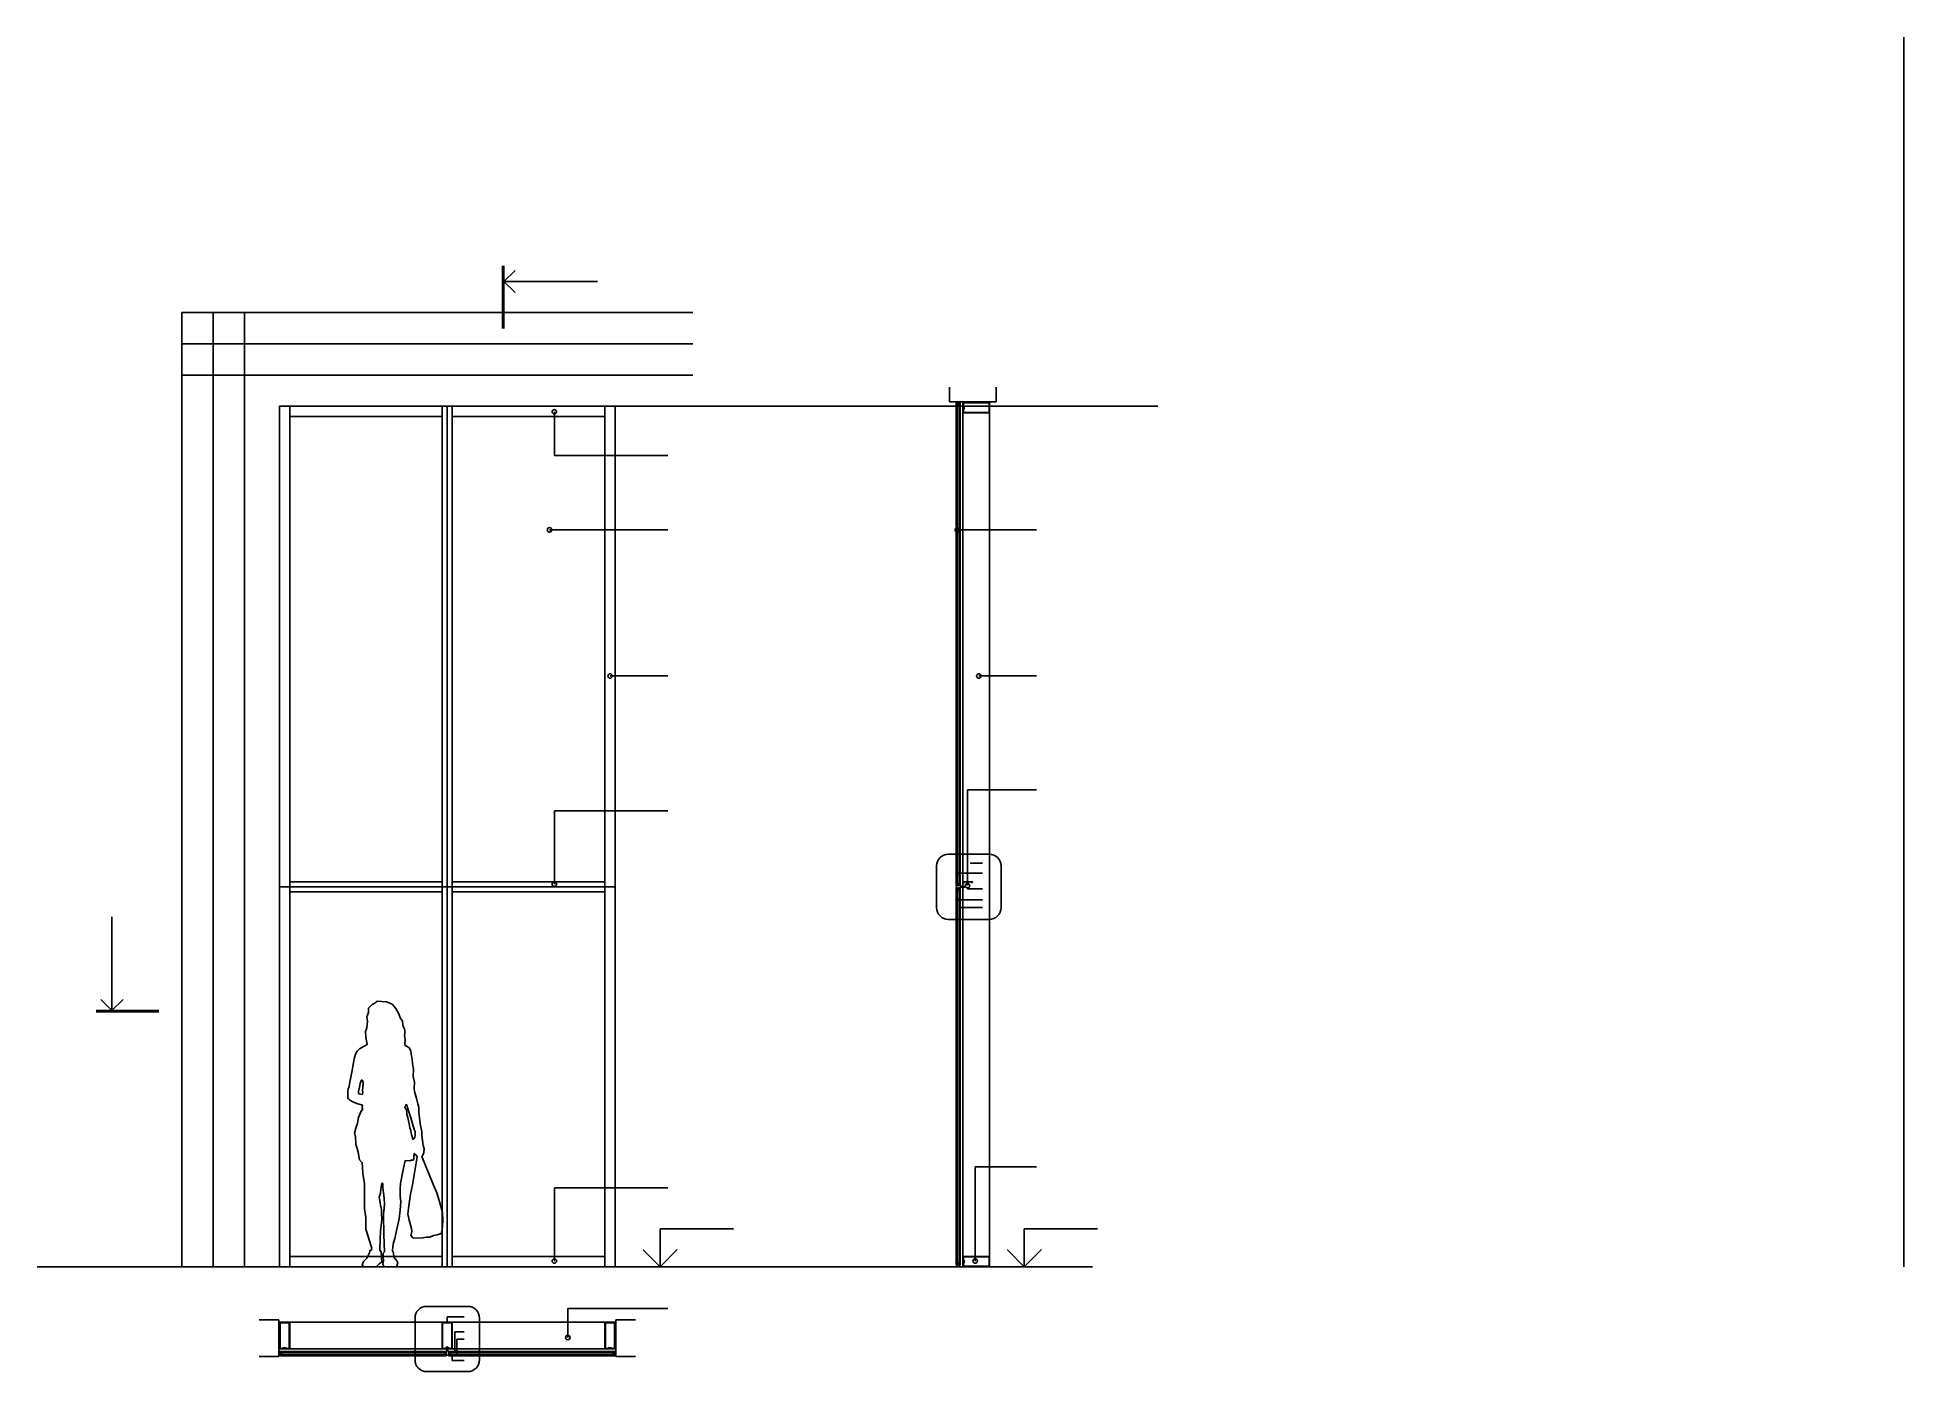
# Model space of a CAD drawing. Header units: metres. Extents: x 11.4 to 23.4, y -25.1 to -16.5.
import ezdxf

# ---------------------------------------------------------------- set-up
doc = ezdxf.new("R2010")
doc.units = ezdxf.units.M
for name, color, linetype in [('0-cortes', 7, 'Continuous'), ('0-COTAS REF', 7, 'Continuous'), ('0-TEXTO', 7, 'Continuous'), ('0-TEXTO DETALLE', 7, 'Continuous')]:
    doc.layers.add(name, color=color, linetype=linetype)

msp = doc.modelspace()

# ---------------------------------------------------------------- linework, layer by layer
for p, q in [((23.399, -24.421), (23.399, -16.548)), ((15.142, -18.911), (18.62, -18.911)), ((12.967, -24.421), (15.167, -24.421))]:
    msp.add_line(p, q)
at = {"color": 4}
for p, q in [((17.284, -18.882), (17.284, -18.788)), ((17.284, -18.882), (17.584, -18.882)), ((17.584, -18.882), (17.584, -18.788)), ((11.44, -24.421), (18.201, -24.421)), ((12.987, -24.761), (12.862, -24.761)), ((12.987, -24.761), (12.987, -24.996)), ((15.147, -24.761), (15.272, -24.761)), ((15.147, -24.761), (15.147, -24.996)), ((12.987, -24.996), (12.862, -24.996)), ((15.147, -24.996), (15.272, -24.996))]:
    msp.add_line(p, q, dxfattribs=at)
at = {"color": 11}
for p, q in [((17.327, -18.888), (17.328, -18.887)), ((17.327, -21.981), (17.327, -18.888)), ((17.331, -18.887), (17.328, -18.887)), ((17.331, -18.888), (17.331, -18.887)), ((17.331, -18.888), (17.332, -18.887)), ((17.331, -21.981), (17.331, -18.888)), ((17.335, -18.887), (17.332, -18.887)), ((17.335, -18.888), (17.335, -18.887)), ((17.335, -21.981), (17.335, -18.888)), ((17.347, -18.888), (17.348, -18.887)), ((17.347, -21.981), (17.347, -18.888)), ((17.35, -18.887), (17.348, -18.887)), ((17.35, -18.888), (17.35, -18.887)), ((17.35, -18.888), (17.351, -18.887)), ((17.35, -21.981), (17.35, -18.888)), ((17.353, -18.887), (17.351, -18.887)), ((17.353, -18.888), (17.353, -18.887)), ((17.353, -21.981), (17.353, -18.888)), ((12.992, -18.911), (15.142, -18.911)), ((12.992, -18.911), (12.992, -24.421)), ((14.067, -18.911), (14.067, -24.421)), ((15.142, -18.911), (15.142, -24.421)), ((15.142, -21.988), (12.992, -21.988)), ((17.327, -21.981), (17.328, -21.981)), ((17.327, -24.411), (17.327, -21.995)), ((17.327, -21.995), (17.328, -21.995)), ((17.331, -21.981), (17.328, -21.981)), ((17.331, -21.995), (17.328, -21.995)), ((17.331, -21.981), (17.331, -21.981)), ((17.331, -21.981), (17.332, -21.981)), ((17.331, -24.411), (17.331, -21.995)), ((17.331, -21.995), (17.331, -21.995)), ((17.331, -21.995), (17.332, -21.995)), ((17.335, -21.981), (17.332, -21.981)), ((17.335, -21.995), (17.332, -21.995)), ((17.335, -21.981), (17.335, -21.981)), ((17.335, -21.981), (17.335, -21.981)), ((17.335, -21.981), (17.335, -21.981)), ((17.335, -24.411), (17.335, -21.995)), ((17.347, -21.981), (17.348, -21.981)), ((17.347, -21.981), (17.348, -21.981)), ((17.347, -21.981), (17.348, -21.981)), ((17.347, -24.411), (17.347, -21.995)), ((17.35, -21.981), (17.348, -21.981)), ((17.35, -21.995), (17.348, -21.995)), ((17.35, -21.981), (17.35, -21.981)), ((17.35, -21.981), (17.351, -21.981)), ((17.35, -24.411), (17.35, -21.995)), ((17.35, -21.995), (17.35, -21.995)), ((17.35, -21.995), (17.351, -21.995)), ((17.353, -21.981), (17.351, -21.981)), ((17.353, -21.995), (17.351, -21.995)), ((17.353, -21.981), (17.353, -21.981)), ((17.353, -24.411), (17.353, -21.995)), ((17.353, -21.995), (17.353, -21.995)), ((17.327, -24.411), (17.328, -24.411)), ((17.331, -24.411), (17.328, -24.411)), ((17.331, -24.411), (17.331, -24.411)), ((17.331, -24.411), (17.332, -24.411)), ((17.335, -24.411), (17.332, -24.411)), ((17.35, -24.411), (17.348, -24.411)), ((17.35, -24.411), (17.35, -24.411)), ((17.35, -24.411), (17.351, -24.411)), ((17.353, -24.411), (17.351, -24.411)), ((17.353, -24.411), (17.353, -24.411)), ((12.992, -24.965), (12.992, -24.967)), ((12.993, -24.965), (12.992, -24.965)), ((12.993, -24.968), (12.992, -24.967)), ((12.992, -24.968), (12.992, -24.97)), ((12.993, -24.968), (12.992, -24.968)), ((12.993, -24.971), (12.992, -24.97)), ((12.993, -24.971), (12.992, -24.97)), ((12.992, -24.983), (12.992, -24.986)), ((12.993, -24.983), (12.992, -24.983)), ((12.993, -24.983), (12.992, -24.983)), ((12.993, -24.987), (12.992, -24.986)), ((12.992, -24.987), (12.992, -24.99)), ((12.993, -24.987), (12.992, -24.987)), ((12.993, -24.991), (12.992, -24.99)), ((14.06, -24.965), (12.993, -24.965)), ((14.06, -24.968), (12.993, -24.968)), ((14.06, -24.971), (12.993, -24.971)), ((14.06, -24.983), (12.993, -24.983)), ((14.06, -24.987), (12.993, -24.987)), ((14.06, -24.991), (12.993, -24.991)), ((14.06, -24.965), (14.06, -24.967)), ((14.06, -24.965), (14.06, -24.965)), ((14.06, -24.968), (14.06, -24.967)), ((14.06, -24.968), (14.06, -24.97)), ((14.06, -24.968), (14.06, -24.968)), ((14.06, -24.971), (14.06, -24.97)), ((14.06, -24.971), (14.06, -24.97)), ((14.06, -24.971), (14.06, -24.97)), ((14.06, -24.983), (14.06, -24.986)), ((14.06, -24.983), (14.06, -24.983)), ((14.06, -24.987), (14.06, -24.986)), ((14.06, -24.987), (14.06, -24.99)), ((14.06, -24.987), (14.06, -24.987)), ((14.06, -24.991), (14.06, -24.99)), ((15.141, -24.965), (14.074, -24.965)), ((14.074, -24.965), (14.074, -24.967)), ((14.074, -24.965), (14.074, -24.965)), ((14.074, -24.968), (14.074, -24.967)), ((15.141, -24.968), (14.074, -24.968)), ((14.074, -24.968), (14.074, -24.97)), ((14.074, -24.968), (14.074, -24.968)), ((14.074, -24.971), (14.074, -24.97)), ((14.074, -24.971), (14.074, -24.97)), ((15.142, -24.971), (14.074, -24.971)), ((15.142, -24.983), (14.074, -24.983)), ((14.074, -24.983), (14.074, -24.986)), ((14.074, -24.983), (14.074, -24.983)), ((14.074, -24.983), (14.074, -24.983)), ((14.074, -24.987), (14.074, -24.986)), ((15.141, -24.987), (14.074, -24.987)), ((14.074, -24.987), (14.074, -24.99)), ((14.074, -24.987), (14.074, -24.987)), ((14.074, -24.991), (14.074, -24.99)), ((15.141, -24.991), (14.074, -24.991)), ((15.141, -24.965), (15.142, -24.965)), ((15.141, -24.968), (15.142, -24.967)), ((15.141, -24.968), (15.142, -24.968)), ((15.141, -24.987), (15.142, -24.986)), ((15.141, -24.987), (15.142, -24.987)), ((15.141, -24.991), (15.142, -24.99)), ((15.142, -24.965), (15.142, -24.967)), ((15.142, -24.968), (15.142, -24.97)), ((15.142, -24.983), (15.142, -24.986)), ((15.142, -24.987), (15.142, -24.99))]:
    msp.add_line(p, q, dxfattribs=at)
at = {"color": 8, "linetype": 'CONTINUOUS', "ltscale": 100}
for p, q in [((17.331, -21.981), (17.331, -18.888)), ((17.331, -24.411), (17.331, -21.995)), ((14.06, -24.987), (12.992, -24.987)), ((15.141, -24.987), (14.074, -24.987))]:
    msp.add_line(p, q, dxfattribs=at)
at = {"color": 8}
for p, q in [((17.353, -18.888), (17.355, -18.888)), ((13.057, -18.911), (13.057, -24.421)), ((13.057, -18.976), (14.034, -18.976)), ((14.034, -24.421), (14.034, -18.911)), ((14.099, -24.421), (14.099, -18.911)), ((14.099, -18.976), (15.077, -18.976)), ((15.077, -18.911), (15.077, -24.421)), ((17.336, -18.895), (17.335, -18.895)), ((17.335, -18.9), (17.347, -18.9)), ((17.346, -18.895), (17.347, -18.895)), ((17.355, -18.9), (17.353, -18.9)), ((14.034, -21.956), (13.057, -21.956)), ((15.077, -21.956), (14.099, -21.956)), ((17.335, -21.969), (17.347, -21.969)), ((17.336, -21.974), (17.335, -21.974)), ((17.335, -21.995), (17.335, -21.995)), ((17.335, -21.995), (17.335, -21.995)), ((17.336, -22.002), (17.335, -22.002)), ((17.346, -21.974), (17.347, -21.974)), ((17.346, -22.002), (17.347, -22.002)), ((17.347, -21.995), (17.348, -21.995)), ((17.347, -21.995), (17.348, -21.995)), ((17.353, -21.967), (17.355, -21.967)), ((17.36, -21.98), (17.36, -21.98)), ((17.36, -21.996), (17.36, -21.996)), ((14.034, -22.021), (13.057, -22.021)), ((15.077, -22.021), (14.099, -22.021)), ((17.335, -22.007), (17.347, -22.007)), ((17.353, -22.009), (17.355, -22.009)), ((13.057, -24.356), (14.034, -24.356)), ((14.099, -24.356), (15.077, -24.356)), ((17.335, -24.399), (17.347, -24.399)), ((17.336, -24.404), (17.335, -24.404)), ((17.335, -24.411), (17.335, -24.411)), ((17.335, -24.411), (17.335, -24.411)), ((17.335, -24.411), (17.335, -24.411)), ((17.346, -24.404), (17.347, -24.404)), ((17.347, -24.411), (17.348, -24.411)), ((17.347, -24.411), (17.348, -24.411)), ((17.347, -24.411), (17.348, -24.411)), ((13, -24.972), (13, -24.971)), ((13, -24.982), (13, -24.983)), ((13.005, -24.971), (13.005, -24.983)), ((14.048, -24.983), (14.048, -24.971)), ((14.049, -24.963), (14.049, -24.965)), ((14.053, -24.972), (14.053, -24.971)), ((14.053, -24.982), (14.053, -24.983)), ((14.059, -24.958), (14.059, -24.958)), ((14.075, -24.958), (14.075, -24.958)), ((14.081, -24.972), (14.081, -24.971)), ((14.081, -24.982), (14.081, -24.983)), ((14.085, -24.963), (14.085, -24.965)), ((14.086, -24.971), (14.086, -24.983)), ((15.129, -24.983), (15.129, -24.971)), ((15.134, -24.972), (15.134, -24.971)), ((15.134, -24.982), (15.134, -24.983)), ((15.141, -24.971), (15.142, -24.97)), ((15.141, -24.971), (15.142, -24.97)), ((15.141, -24.971), (15.142, -24.97)), ((15.141, -24.983), (15.142, -24.983)), ((15.141, -24.983), (15.142, -24.983)), ((15.141, -24.983), (15.142, -24.983))]:
    msp.add_line(p, q, dxfattribs=at)
at = {"color": 251}
for p, q in [((17.358, -21.988), (17.357, -21.988)), ((17.358, -21.988), (17.357, -21.988)), ((17.36, -21.986), (17.358, -21.983)), ((17.358, -21.988), (17.358, -21.988)), ((17.36, -21.99), (17.358, -21.993)), ((17.36, -21.99), (17.36, -21.986)), ((17.38, -21.986), (17.36, -21.986)), ((17.363, -21.991), (17.36, -21.986)), ((17.38, -21.99), (17.36, -21.99)), ((17.365, -21.991), (17.362, -21.986)), ((17.367, -21.991), (17.364, -21.986)), ((17.369, -21.991), (17.366, -21.986)), ((17.371, -21.991), (17.368, -21.986)), ((17.373, -21.991), (17.37, -21.986)), ((17.375, -21.991), (17.372, -21.986)), ((17.377, -21.991), (17.374, -21.986)), ((17.379, -21.991), (17.376, -21.986)), ((17.385, -21.988), (17.38, -21.986)), ((17.385, -21.988), (17.38, -21.99)), ((14.065, -24.958), (14.062, -24.96)), ((14.067, -24.933), (14.065, -24.937)), ((14.065, -24.937), (14.065, -24.958)), ((14.07, -24.938), (14.065, -24.941)), ((14.07, -24.94), (14.065, -24.943)), ((14.07, -24.942), (14.065, -24.945)), ((14.07, -24.944), (14.065, -24.947)), ((14.07, -24.946), (14.065, -24.949)), ((14.07, -24.948), (14.065, -24.951)), ((14.07, -24.95), (14.065, -24.953)), ((14.07, -24.952), (14.065, -24.955)), ((14.07, -24.954), (14.065, -24.957)), ((14.069, -24.958), (14.065, -24.958)), ((14.067, -24.933), (14.069, -24.937)), ((14.068, -24.96), (14.067, -24.96)), ((14.067, -24.96), (14.067, -24.96)), ((14.068, -24.96), (14.068, -24.96)), ((14.069, -24.937), (14.069, -24.958)), ((14.069, -24.958), (14.072, -24.96))]:
    msp.add_line(p, q, dxfattribs=at)
at = {"color": 8}
for points in [[(17.346, -18.9), (17.336, -18.9), (17.336, -18.895), (17.34, -18.892), (17.343, -18.892), (17.346, -18.895)], [(17.346, -18.9), (17.337, -18.9), (17.337, -18.895), (17.34, -18.893), (17.343, -18.893), (17.346, -18.895)], [(17.371, -18.887), (17.541, -18.887), (17.541, -24.421), (17.371, -24.421)], [(17.346, -21.969), (17.336, -21.969), (17.336, -21.974), (17.34, -21.977), (17.343, -21.977), (17.346, -21.974)], [(17.346, -22.007), (17.336, -22.007), (17.336, -22.002), (17.34, -21.999), (17.343, -21.999), (17.346, -22.002)], [(17.346, -21.969), (17.337, -21.969), (17.337, -21.974), (17.34, -21.976), (17.343, -21.976), (17.346, -21.974)], [(17.346, -22.007), (17.337, -22.007), (17.337, -22.002), (17.34, -22), (17.343, -22), (17.346, -22.002)], [(17.346, -24.399), (17.336, -24.399), (17.336, -24.404), (17.34, -24.407), (17.343, -24.407), (17.346, -24.404)], [(17.346, -24.399), (17.337, -24.399), (17.337, -24.404), (17.34, -24.406), (17.343, -24.406), (17.346, -24.404)], [(12.992, -24.777), (15.142, -24.777), (15.142, -24.947), (12.992, -24.947)], [(13.005, -24.972), (13.005, -24.982), (13, -24.982), (12.997, -24.978), (12.997, -24.975), (13, -24.972)], [(13.004, -24.972), (13.004, -24.981), (13, -24.981), (12.997, -24.978), (12.997, -24.975), (13, -24.972)], [(14.048, -24.972), (14.048, -24.982), (14.053, -24.982), (14.056, -24.978), (14.056, -24.975), (14.053, -24.972)], [(14.048, -24.972), (14.048, -24.981), (14.053, -24.981), (14.055, -24.978), (14.055, -24.975), (14.053, -24.972)], [(14.086, -24.972), (14.086, -24.982), (14.081, -24.982), (14.078, -24.978), (14.078, -24.975), (14.081, -24.972)], [(14.086, -24.972), (14.086, -24.981), (14.081, -24.981), (14.079, -24.978), (14.079, -24.975), (14.081, -24.972)], [(15.129, -24.972), (15.129, -24.982), (15.134, -24.982), (15.137, -24.978), (15.137, -24.975), (15.134, -24.972)], [(15.13, -24.972), (15.13, -24.981), (15.134, -24.981), (15.137, -24.978), (15.137, -24.975), (15.134, -24.972)]]:
    msp.add_lwpolyline(points, close=True, dxfattribs=at)
at = {"color": 11}
for points in [[(17.371, -18.921), (17.371, -18.951, 0.414214), (17.372, -18.952), (17.54, -18.952, 0.414214), (17.541, -18.951), (17.541, -18.888, 0.414214), (17.54, -18.887), (17.372, -18.887, 0.414214), (17.371, -18.888), (17.371, -18.919), (17.372, -18.92)], [(17.378, -18.929, -0.414214), (17.377, -18.93), (17.374, -18.93), (17.374, -18.949, 0.414214), (17.375, -18.95), (17.537, -18.95, 0.414214), (17.538, -18.949), (17.538, -18.891, 0.414214), (17.537, -18.89), (17.375, -18.89, 0.414214), (17.374, -18.891), (17.374, -18.91), (17.377, -18.91, -0.414214), (17.378, -18.911)], [(17.433, -21.956, -0.364214), (17.433, -21.957), (17.431, -21.957), (17.429, -21.957), (17.429, -21.96), (17.43, -21.96, -0.414214), (17.43, -21.961, -0.414214), (17.43, -21.961), (17.427, -21.961), (17.427, -21.957), (17.377, -21.957), (17.377, -21.963, -0.825285), (17.376, -21.964), (17.374, -21.96, -0.530986), (17.374, -21.96), (17.375, -21.96), (17.375, -21.957), (17.371, -21.957), (17.371, -21.956), (17.433, -21.956, -0.414214), (17.433, -21.956)], [(17.371, -24.389), (17.371, -24.42, 0.414214), (17.372, -24.421), (17.54, -24.421, 0.414214), (17.541, -24.42), (17.541, -24.357, 0.414214), (17.54, -24.356), (17.372, -24.356, 0.414214), (17.371, -24.357), (17.371, -24.387), (17.372, -24.388)], [(17.378, -24.397, -0.414214), (17.377, -24.398), (17.374, -24.398), (17.374, -24.417, 0.414214), (17.375, -24.418), (17.537, -24.418, 0.414214), (17.538, -24.417), (17.538, -24.359, 0.414214), (17.537, -24.358), (17.375, -24.358, 0.414214), (17.374, -24.359), (17.374, -24.378), (17.377, -24.378, -0.414214), (17.378, -24.379)], [(13.025, -24.947), (13.056, -24.947, 0.414214), (13.057, -24.946), (13.057, -24.778, 0.414214), (13.056, -24.777), (12.993, -24.777, 0.414214), (12.992, -24.778), (12.992, -24.946, 0.414214), (12.993, -24.947), (13.023, -24.947), (13.024, -24.946)], [(13.033, -24.94, -0.414214), (13.034, -24.941), (13.034, -24.944), (13.053, -24.944, 0.414214), (13.054, -24.943), (13.054, -24.781, 0.414214), (13.053, -24.78), (12.996, -24.78, 0.414214), (12.995, -24.781), (12.995, -24.943, 0.414214), (12.996, -24.944), (13.014, -24.944), (13.014, -24.941, -0.414214), (13.015, -24.94)], [(14.068, -24.947), (14.098, -24.947, 0.414214), (14.099, -24.946), (14.099, -24.778, 0.414214), (14.098, -24.777), (14.035, -24.777, 0.414214), (14.034, -24.778), (14.034, -24.946, 0.414214), (14.035, -24.947), (14.066, -24.947), (14.067, -24.946)], [(14.076, -24.94, -0.414214), (14.077, -24.941), (14.077, -24.944), (14.096, -24.944, 0.414214), (14.097, -24.943), (14.097, -24.781, 0.414214), (14.096, -24.78), (14.038, -24.78, 0.414214), (14.037, -24.781), (14.037, -24.943, 0.414214), (14.038, -24.944), (14.057, -24.944), (14.057, -24.941, -0.414214), (14.058, -24.94)], [(15.11, -24.947), (15.141, -24.947, 0.414214), (15.142, -24.946), (15.142, -24.778, 0.414214), (15.141, -24.777), (15.078, -24.777, 0.414214), (15.077, -24.778), (15.077, -24.946, 0.414214), (15.078, -24.947), (15.108, -24.947), (15.109, -24.946)], [(15.118, -24.94, -0.414214), (15.119, -24.941), (15.119, -24.944), (15.138, -24.944, 0.414214), (15.139, -24.943), (15.139, -24.781, 0.414214), (15.138, -24.78), (15.081, -24.78, 0.414214), (15.08, -24.781), (15.08, -24.943, 0.414214), (15.081, -24.944), (15.099, -24.944), (15.099, -24.941, -0.414214), (15.1, -24.94)]]:
    msp.add_lwpolyline(points, format="xyb", close=True, dxfattribs=at)
msp.add_lwpolyline([(12.992, -18.911), (15.142, -18.911), (15.142, -24.421), (12.992, -24.421)], close=True, dxfattribs=at)
at = {"color": 8}
for points in [[(15.901, -24.179), (15.431, -24.179), (15.431, -24.421), (15.325, -24.315), (15.431, -24.421), (15.54, -24.311)], [(18.234, -24.179), (17.764, -24.179), (17.764, -24.421), (17.658, -24.315), (17.764, -24.421), (17.874, -24.311)]]:
    msp.add_lwpolyline(points, dxfattribs=at)
for centre, radius, start, end in [((17.341, -18.876), 0.0134, 240.9259, 299.0741), ((17.314, -21.988), 0.0155, 332.9454, 27.0546), ((17.341, -21.993), 0.0134, 60.9259, 119.0741), ((17.341, -21.983), 0.0134, 240.9259, 299.0741), ((17.341, -24.423), 0.0134, 60.9259, 119.0741), ((12.98, -24.977), 0.0134, 330.9259, 29.0741), ((14.072, -24.977), 0.0134, 150.9259, 209.0741), ((14.067, -25.004), 0.0155, 62.9454, 117.0546), ((14.062, -24.977), 0.0134, 330.9259, 29.0741), ((15.154, -24.977), 0.0134, 150.9259, 209.0741)]:
    msp.add_arc(centre, radius, start, end, dxfattribs=at)
at = {"color": 251}
for centre, start, end in [((17.381, -21.988), 167.6877, 179.1621), ((17.381, -21.988), -179.1621, -167.6877), ((14.067, -24.937), -102.3123, -90.8379), ((14.067, -24.937), -89.1621, -77.6877)]:
    msp.add_arc(centre, 0.0234, start, end, dxfattribs=at)
at = {"layer": '0-cortes', "color": 251}
for points in [[(13.554, -22.997), (13.546, -22.954), (13.542, -22.915), (13.552, -22.891), (13.555, -22.851), (13.551, -22.821), (13.561, -22.793), (13.561, -22.766), (13.585, -22.741), (13.602, -22.733), (13.618, -22.721), (13.648, -22.722), (13.677, -22.724), (13.713, -22.74), (13.737, -22.767), (13.757, -22.802), (13.766, -22.828), (13.779, -22.848), (13.783, -22.872), (13.789, -22.892), (13.794, -22.905), (13.794, -22.928), (13.792, -22.941), (13.798, -22.967), (13.795, -22.994), (13.796, -23.005), (13.809, -23.01), (13.823, -23.019), (13.833, -23.039), (13.836, -23.061), (13.841, -23.093), (13.845, -23.123), (13.85, -23.157), (13.849, -23.204), (13.856, -23.239), (13.854, -23.278), (13.856, -23.299), (13.869, -23.344), (13.878, -23.378), (13.885, -23.402), (13.885, -23.432), (13.888, -23.47), (13.896, -23.516), (13.903, -23.555), (13.903, -23.581), (13.908, -23.612), (13.913, -23.645), (13.919, -23.667), (13.917, -23.69), (13.91, -23.706), (13.904, -23.715), (13.978, -23.9), (13.999, -23.949), (14.009, -23.975), (14.024, -24.027), (14.037, -24.075), (14.039, -24.12), (14.037, -24.162), (14.033, -24.182), (14.028, -24.208), (14.001, -24.217), (13.979, -24.221), (13.954, -24.232), (13.932, -24.232), (13.911, -24.237), (13.849, -24.239), (13.834, -24.222), (13.84, -24.196), (13.837, -24.177), (13.822, -24.124), (13.815, -24.082), (13.823, -24.016), (13.832, -23.957), (13.843, -23.897), (13.873, -23.718), (13.865, -23.705), (13.856, -23.696), (13.853, -23.712), (13.852, -23.729), (13.848, -23.738), (13.836, -23.739), (13.827, -23.743), (13.797, -23.741), (13.786, -23.791), (13.775, -23.843), (13.768, -23.888), (13.764, -23.922), (13.765, -23.952), (13.765, -23.971), (13.769, -24.003), (13.765, -24.059), (13.759, -24.115), (13.744, -24.181), (13.73, -24.241), (13.722, -24.269), (13.719, -24.289), (13.716, -24.32), (13.723, -24.332), (13.724, -24.36), (13.745, -24.385), (13.749, -24.396), (13.742, -24.421), (13.663, -24.421), (13.654, -24.405), (13.659, -24.384), (13.657, -24.359), (13.657, -24.334), (13.664, -24.326), (13.661, -24.217), (13.661, -24.166), (13.658, -24.14), (13.658, -24.08), (13.662, -24.048), (13.664, -24.016), (13.662, -23.987), (13.66, -23.964), (13.656, -23.934), (13.653, -23.914), (13.653, -23.892), (13.65, -23.886), (13.646, -23.898), (13.642, -23.924), (13.638, -23.95), (13.63, -23.975), (13.634, -23.997), (13.639, -24.028), (13.645, -24.055), (13.645, -24.082), (13.647, -24.115), (13.645, -24.136), (13.643, -24.158), (13.639, -24.194), (13.636, -24.244), (13.634, -24.316), (13.643, -24.326), (13.648, -24.393), (13.633, -24.401), (13.611, -24.421), (13.531, -24.421), (13.522, -24.41), (13.531, -24.387), (13.551, -24.367), (13.564, -24.341), (13.568, -24.333), (13.57, -24.319), (13.58, -24.315), (13.583, -24.303), (13.579, -24.289), (13.546, -24.181), (13.545, -24.107), (13.537, -24.049), (13.537, -23.994), (13.537, -23.933), (13.537, -23.891), (13.533, -23.863), (13.525, -23.827), (13.523, -23.784), (13.522, -23.755), (13.505, -23.737), (13.5, -23.715), (13.498, -23.696), (13.49, -23.664), (13.48, -23.639), (13.479, -23.587), (13.473, -23.566), (13.48, -23.534), (13.491, -23.501), (13.499, -23.465), (13.509, -23.441), (13.517, -23.421), (13.525, -23.414), (13.521, -23.403), (13.523, -23.386), (13.488, -23.375), (13.462, -23.365), (13.442, -23.354), (13.434, -23.347), (13.43, -23.339), (13.429, -23.327), (13.429, -23.311), (13.429, -23.297), (13.432, -23.284), (13.438, -23.267), (13.442, -23.239), (13.447, -23.218), (13.455, -23.176), (13.465, -23.116), (13.47, -23.089), (13.479, -23.061), (13.49, -23.041), (13.504, -23.026), (13.523, -23.015), (13.539, -23.006), (13.551, -23.001), (13.554, -22.997)], [(13.522, -23.319), (13.513, -23.317), (13.502, -23.314), (13.497, -23.311), (13.497, -23.308), (13.497, -23.299), (13.504, -23.272), (13.507, -23.26), (13.509, -23.249), (13.512, -23.237), (13.516, -23.227), (13.521, -23.227), (13.525, -23.233), (13.527, -23.247), (13.527, -23.256), (13.525, -23.262), (13.525, -23.273), (13.524, -23.289), (13.525, -23.308), (13.524, -23.316), (13.522, -23.319)], [(13.847, -23.609), (13.842, -23.587), (13.836, -23.569), (13.834, -23.548), (13.826, -23.531), (13.822, -23.507), (13.819, -23.486), (13.813, -23.466), (13.807, -23.447), (13.807, -23.431), (13.803, -23.412), (13.795, -23.402), (13.797, -23.394), (13.801, -23.388), (13.802, -23.383), (13.806, -23.384), (13.809, -23.392), (13.815, -23.411), (13.821, -23.43), (13.833, -23.468), (13.842, -23.497), (13.849, -23.521), (13.855, -23.541), (13.86, -23.557), (13.861, -23.57), (13.862, -23.58), (13.858, -23.59), (13.854, -23.6), (13.847, -23.609)]]:
    msp.add_lwpolyline(points, dxfattribs=at)
at = {"layer": '0-COTAS REF'}
for p, q in [((12.367, -24.421), (12.367, -18.311)), ((12.367, -18.311), (15.64, -18.311)), ((12.567, -24.421), (12.567, -18.311)), ((12.767, -24.421), (12.767, -18.311)), ((12.367, -18.511), (15.64, -18.511)), ((12.367, -18.711), (15.64, -18.711))]:
    msp.add_line(p, q, dxfattribs=at)
at = {"layer": '0-TEXTO', "color": 4}
for p, q in [((14.42, -18.412), (14.42, -18.012)), ((14.43, -18.412), (14.43, -18.012)), ((12.218, -22.78), (11.818, -22.78)), ((12.218, -22.79), (11.818, -22.79))]:
    msp.add_line(p, q, dxfattribs=at)
at = {"layer": '0-TEXTO', "color": 251}
for p, q in [((14.43, -18.112), (14.501, -18.042)), ((14.43, -18.112), (15.03, -18.112)), ((14.501, -18.183), (14.43, -18.112)), ((11.918, -22.78), (11.918, -22.18)), ((11.918, -22.78), (11.847, -22.709)), ((11.989, -22.709), (11.918, -22.78))]:
    msp.add_line(p, q, dxfattribs=at)
at = {"layer": '0-TEXTO', "color": 12}
for p, q in [((14.753, -19.227), (14.753, -18.946)), ((15.479, -19.227), (14.753, -19.227)), ((15.479, -19.702), (14.722, -19.702)), ((17.842, -19.702), (17.335, -19.702)), ((15.479, -20.638), (15.11, -20.638)), ((17.842, -20.638), (17.473, -20.638)), ((17.842, -21.367), (17.4, -21.367)), ((17.4, -21.981), (17.4, -21.367)), ((15.479, -21.502), (14.753, -21.502)), ((14.753, -21.971), (14.753, -21.502)), ((17.842, -23.782), (17.449, -23.782)), ((17.449, -24.385), (17.449, -23.782)), ((15.479, -23.916), (14.753, -23.916)), ((14.753, -24.385), (14.753, -23.916)), ((15.479, -24.689), (14.839, -24.689)), ((14.839, -24.875), (14.839, -24.689))]:
    msp.add_line(p, q, dxfattribs=at)
at = {"layer": '0-TEXTO', "linetype": 'CONTINUOUS', "ltscale": 5}
for points in [[(17.277, -21.779), (17.54, -21.779, -0.414214), (17.615, -21.854), (17.615, -22.122, -0.414214), (17.54, -22.197), (17.277, -22.197, -0.414214), (17.202, -22.122), (17.202, -21.854, -0.414214)], [(13.935, -24.675), (14.198, -24.675, -0.414214), (14.273, -24.75), (14.273, -25.018, -0.414214), (14.198, -25.093), (13.935, -25.093, -0.414214), (13.86, -25.018), (13.86, -24.75, -0.414214)]]:
    msp.add_lwpolyline(points, format="xyb", close=True, dxfattribs=at)
at = {"layer": '0-TEXTO'}
for centre in [(14.753, -18.946), (14.722, -19.702), (17.335, -19.702), (15.11, -20.638), (17.473, -20.638), (14.753, -21.971), (17.4, -21.981), (14.753, -24.385), (17.449, -24.385), (14.839, -24.875)]:
    msp.add_circle(centre, 0.0143, dxfattribs=at)
at = {"layer": '0-TEXTO DETALLE', "color": 12}
for p, q in [((17.421, -21.837), (17.497, -21.837)), ((17.331, -21.902), (17.497, -21.902)), ((17.403, -22.002), (17.497, -22.002)), ((17.341, -22.071), (17.497, -22.071)), ((17.35, -22.12), (17.497, -22.12)), ((14.066, -24.743), (14.175, -24.743)), ((14.066, -24.779), (14.066, -24.743)), ((14.115, -24.838), (14.175, -24.838)), ((14.115, -24.968), (14.115, -24.838)), ((14.099, -24.987), (14.099, -25.022)), ((14.128, -24.886), (14.175, -24.886)), ((14.128, -24.977), (14.128, -24.886)), ((14.099, -25.022), (14.175, -25.022))]:
    msp.add_line(p, q, dxfattribs=at)
at = {"layer": '0-TEXTO DETALLE'}
for centre in [(17.421, -21.837), (17.331, -21.902), (17.403, -22.002), (17.341, -22.071), (17.35, -22.12), (14.066, -24.779), (14.099, -24.987), (14.115, -24.968), (14.128, -24.977)]:
    msp.add_circle(centre, 0.000897, dxfattribs=at)

doc.saveas('drawing.dxf')
